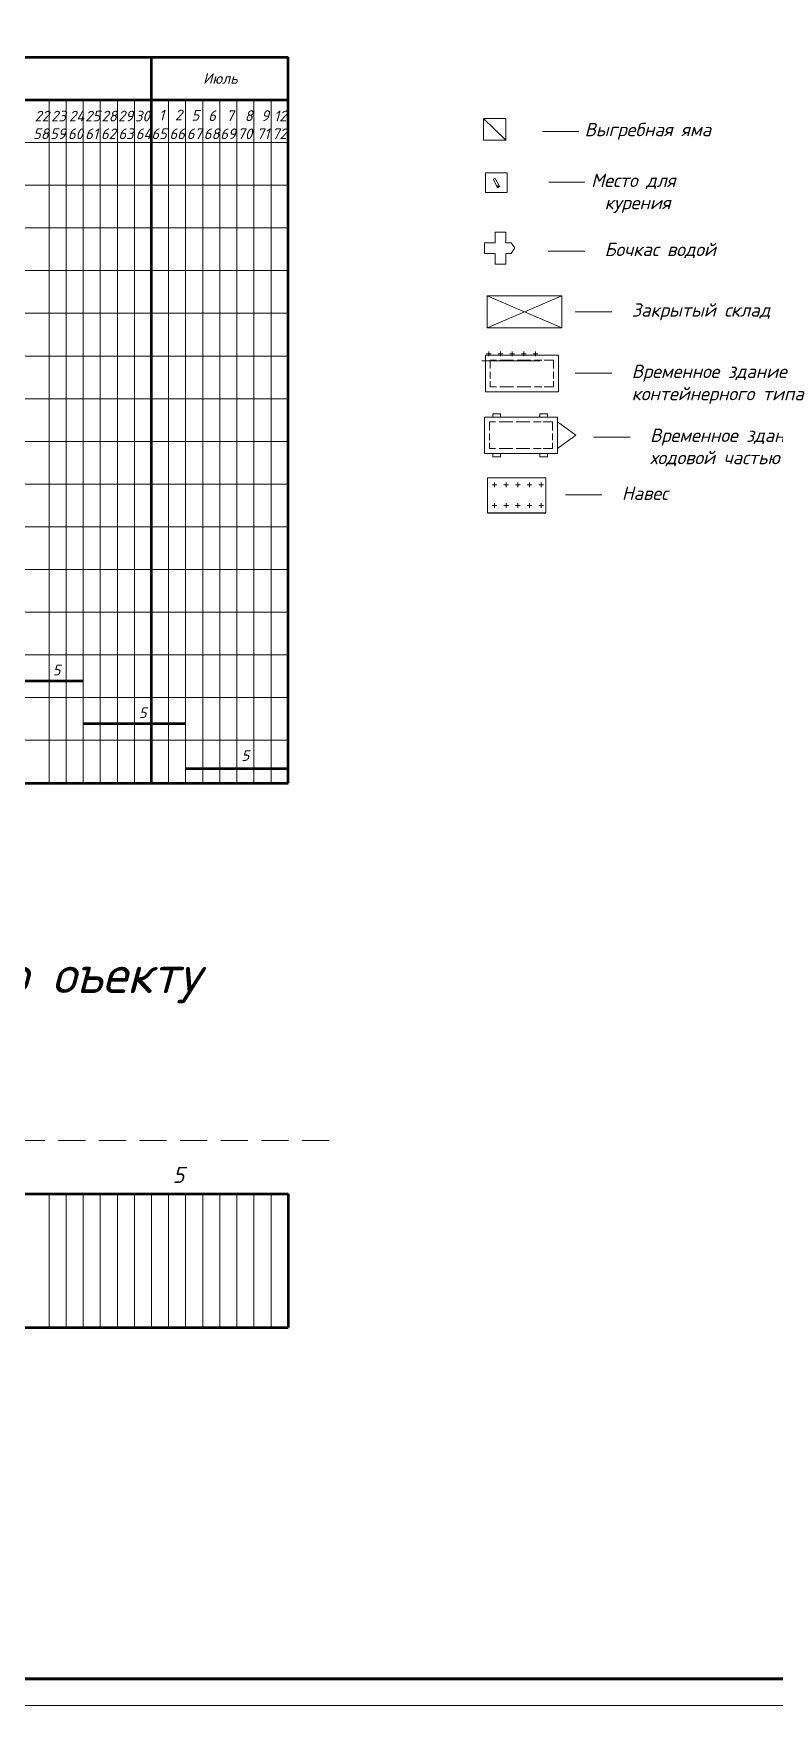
# Model space of a CAD drawing. Header units: millimetres. Extents: x 27137 to 30937, y -4667 to -569.
# Drawn here: x 28787.1 to 28926, y -4472.8 to -4159.5 of the extents above; entities that cross this region are included whole.
import ezdxf

# ---------------------------------------------------------------- set-up
doc = ezdxf.new("R2010")
doc.units = ezdxf.units.MM
doc.header["$LTSCALE"] = 0.4
doc.linetypes.add('ACAD_ISO02W100', pattern=[15, 12, -3])
doc.linetypes.add('штриховаяX2', pattern=[38.1, 25.4, -12.7])
doc.styles.add('Isocpeur', font='isocpeui.ttf', dxfattribs={"height": 2.5})
doc.styles.get("Standard").update_dxf_attribs({"font": 'isocpeui.ttf', "height": 2.5})

msp = doc.modelspace()

# ---------------------------------------------------------------- linework, layer by layer
at = {"lineweight": 53, "ltscale": 0.5}
for p, q in [((28604.4321, -4163.9227), (28834.8321, -4163.9227)), ((28809.2321, -4171.9227), (28809.2321, -4163.9227)), ((28834.8321, -4299.9227), (28834.8321, -4163.9227)), ((28604.4321, -4171.9227), (28834.8321, -4171.9227)), ((28809.2321, -4299.9227), (28809.2321, -4171.9227)), ((28783.6321, -4280.8051), (28796.4321, -4280.8051)), ((28796.4321, -4288.7907), (28815.6321, -4288.7907)), ((28815.6321, -4297.2264), (28834.8321, -4297.2264)), ((28604.4321, -4299.9227), (28834.8321, -4299.9227)), ((28783.6321, -4376.8969), (28834.8321, -4376.8969)), ((28834.8321, -4376.8969), (28834.8321, -4401.8969)), ((28604.4321, -4401.8969), (28834.8321, -4401.8969))]:
    msp.add_line(p, q, dxfattribs=at)
at = {"lineweight": 15}
for p, q in [((28790.0321, -4171.9227), (28793.2321, -4171.9227)), ((28790.0321, -4299.9227), (28790.0321, -4171.9227)), ((28793.2321, -4171.9227), (28793.2321, -4299.9227)), ((28796.4321, -4171.9227), (28799.6321, -4171.9227)), ((28796.4321, -4299.9227), (28796.4321, -4171.9227)), ((28799.6321, -4171.9227), (28799.6321, -4299.9227)), ((28802.8321, -4171.9227), (28806.0321, -4171.9227)), ((28802.8321, -4171.9227), (28802.8321, -4299.9227)), ((28809.2321, -4171.9227), (28812.4321, -4171.9227)), ((28812.4321, -4171.9227), (28812.4321, -4299.9227)), ((28815.6321, -4171.9227), (28818.8321, -4171.9227)), ((28815.6321, -4299.9227), (28815.6321, -4171.9227)), ((28818.8321, -4171.9227), (28818.8321, -4299.9227)), ((28822.0321, -4171.9227), (28825.2321, -4171.9227)), ((28822.0321, -4299.9227), (28822.0321, -4171.9227)), ((28825.2321, -4171.9227), (28825.2321, -4299.9227)), ((28828.4321, -4171.9227), (28831.6321, -4171.9227)), ((28828.4321, -4299.9227), (28828.4321, -4171.9227)), ((28831.6321, -4171.9227), (28831.6321, -4299.9227)), ((28871.4723, -4175.4275), (28875.634, -4179.4769)), ((28882.4674, -4177.8503), (28889.3189, -4177.8503)), ((28834.9337, -4179.9227), (28604.4321, -4179.9227)), ((28604.4321, -4187.9227), (28834.8321, -4187.9227)), ((28873.2734, -4186.7663), (28873.6487, -4186.6413)), ((28874.0741, -4188.3414), (28873.2734, -4186.7663)), ((28873.6487, -4186.6413), (28874.4494, -4188.1414)), ((28874.3589, -4187.9719), (28873.9875, -4188.1711)), ((28874.4494, -4188.1414), (28874.0741, -4188.3414)), ((28874.4494, -4188.1414), (28874.4494, -4188.1414)), ((28883.6806, -4187.3717), (28890.401, -4187.3717)), ((28604.4321, -4195.9227), (28834.8321, -4195.9227)), ((28873.6575, -4198.7016), (28873.6575, -4196.7016)), ((28873.6575, -4196.7016), (28875.6575, -4196.7016)), ((28875.6575, -4196.7016), (28875.6575, -4198.7016)), ((28873.6575, -4198.7016), (28871.6575, -4198.7016)), ((28871.6575, -4198.7016), (28871.6575, -4200.7016)), ((28871.6575, -4200.7016), (28873.6575, -4200.7016)), ((28873.6575, -4200.7016), (28873.6575, -4202.7016)), ((28875.6575, -4198.7016), (28876.6575, -4198.7016)), ((28875.6575, -4202.7016), (28875.6575, -4200.7016)), ((28875.6575, -4200.7016), (28876.6575, -4200.7016)), ((28876.6575, -4198.7016), (28877.331, -4199.6305)), ((28876.6575, -4200.7016), (28877.331, -4199.6305)), ((28883.5494, -4200.273), (28890.401, -4200.273)), ((28604.4321, -4203.9227), (28834.8321, -4203.9227)), ((28873.6575, -4202.7016), (28875.6575, -4202.7016)), ((28872.1174, -4208.6532), (28872.1174, -4214.6532)), ((28886.1209, -4208.6532), (28872.1174, -4214.6532)), ((28872.1174, -4208.6532), (28886.1209, -4214.6532)), ((28886.1209, -4208.6532), (28872.1174, -4208.6532)), ((28886.1209, -4214.6532), (28886.1209, -4208.6532)), ((28604.4321, -4211.9227), (28834.8321, -4211.9227)), ((28888.6331, -4211.6225), (28895.4846, -4211.6225)), ((28872.1174, -4214.6532), (28886.1209, -4214.6532)), ((28874.118, -4214.6532), (28884.1203, -4214.6532)), ((28872.4685, -4219.4895), (28872.0324, -4219.4895)), ((28872.4685, -4219.4895), (28872.2667, -4219.4895)), ((28872.4685, -4219.4895), (28872.4685, -4219.0534)), ((28872.4685, -4219.4895), (28872.4685, -4219.4895)), ((28872.4685, -4219.4895), (28872.4685, -4219.9256)), ((28872.4685, -4219.9256), (28872.4685, -4219.4895)), ((28872.4685, -4219.4895), (28872.9046, -4219.4895)), ((28874.6491, -4219.4895), (28874.213, -4219.4895)), ((28874.6491, -4219.4895), (28874.6491, -4219.0534)), ((28874.6491, -4219.4895), (28874.6491, -4219.3542)), ((28874.6491, -4219.4895), (28874.6491, -4219.4895)), ((28874.6491, -4219.4895), (28874.6491, -4219.9256)), ((28874.6491, -4219.9256), (28874.6491, -4219.4895)), ((28874.6491, -4219.4895), (28875.0852, -4219.4895)), ((28876.8296, -4219.4895), (28876.3935, -4219.4895)), ((28876.8296, -4219.4895), (28876.6277, -4219.4895)), ((28876.8296, -4219.4895), (28876.8296, -4219.0534)), ((28876.8296, -4219.4895), (28876.8296, -4219.9256)), ((28876.8296, -4219.9256), (28876.8296, -4219.4895)), ((28876.8296, -4219.4895), (28877.2657, -4219.4895)), ((28879.0101, -4219.4895), (28878.574, -4219.4895)), ((28879.0101, -4219.4895), (28879.0101, -4219.0534)), ((28879.0101, -4219.4895), (28879.0101, -4219.3542)), ((28879.0101, -4219.4895), (28879.0101, -4219.9256)), ((28879.0101, -4219.9256), (28879.0101, -4219.4895)), ((28879.0101, -4219.4895), (28879.4462, -4219.4895)), ((28881.1907, -4219.4895), (28880.7546, -4219.4895)), ((28881.1907, -4219.4895), (28881.1907, -4219.0534)), ((28881.1907, -4219.4895), (28881.1907, -4219.9256)), ((28881.1907, -4219.9256), (28881.1907, -4219.4895)), ((28881.1907, -4219.4895), (28881.6268, -4219.4895)), ((28604.4321, -4219.9227), (28834.8321, -4219.9227)), ((28882.0629, -4220.7978), (28871.1602, -4220.7978)), ((28885.4688, -4219.7733), (28871.7994, -4219.7733)), ((28871.7994, -4219.7733), (28871.7994, -4226.608)), ((28885.4688, -4226.608), (28885.4688, -4219.7733)), ((28888.6331, -4223.1213), (28895.4846, -4223.1213)), ((28604.4321, -4227.9227), (28834.8321, -4227.9227)), ((28871.7994, -4226.608), (28885.4688, -4226.608)), ((28885.4688, -4226.608), (28883.45, -4226.608)), ((28834.8321, -4231.9227), (28834.8321, -4233.4997)), ((28885.2955, -4231.3506), (28871.6262, -4231.3506)), ((28871.6262, -4231.3506), (28871.6262, -4238.1853)), ((28885.2955, -4238.1853), (28885.2955, -4231.3506)), ((28892.0675, -4235.0951), (28898.9191, -4235.0951)), ((28604.4321, -4235.9227), (28834.8321, -4235.9227)), ((28871.6262, -4238.1853), (28885.2955, -4238.1853)), ((28885.2955, -4238.1853), (28883.2768, -4238.1853)), ((28790.0321, -4240.6421), (28790.0321, -4241.9735)), ((28604.4321, -4243.9227), (28834.8321, -4243.9227)), ((28872.2164, -4249.2784), (28872.2164, -4242.7368)), ((28872.2164, -4242.7368), (28883.119, -4242.7368)), ((28872.2164, -4242.7368), (28875.5348, -4242.7368)), ((28873.5247, -4244.0451), (28873.0886, -4244.0451)), ((28873.5247, -4244.0451), (28873.3228, -4244.0451)), ((28873.5247, -4244.0451), (28873.5247, -4243.609)), ((28873.5247, -4244.0451), (28873.5247, -4244.0451)), ((28873.5247, -4244.0451), (28873.5247, -4244.4812)), ((28873.5247, -4244.4812), (28873.5247, -4244.0451)), ((28873.5247, -4244.0451), (28873.9608, -4244.0451)), ((28875.7052, -4244.0451), (28875.2691, -4244.0451)), ((28875.7052, -4244.0451), (28875.7052, -4243.609)), ((28875.7052, -4244.0451), (28875.7052, -4243.9098)), ((28875.7052, -4244.0451), (28875.7052, -4244.0451)), ((28875.7052, -4244.0451), (28875.7052, -4244.4812)), ((28875.7052, -4244.4812), (28875.7052, -4244.0451)), ((28875.7052, -4244.0451), (28876.1413, -4244.0451)), ((28877.8857, -4244.0451), (28877.4496, -4244.0451)), ((28877.8857, -4244.0451), (28877.6839, -4244.0451)), ((28877.8857, -4244.0451), (28877.8857, -4243.609)), ((28877.8857, -4244.0451), (28877.8857, -4244.4812)), ((28877.8857, -4244.4812), (28877.8857, -4244.0451)), ((28877.8857, -4244.0451), (28878.3219, -4244.0451)), ((28880.0663, -4244.0451), (28879.6302, -4244.0451)), ((28879.6611, -4244.0451), (28880.0972, -4244.0451)), ((28879.6611, -4244.0451), (28880.0972, -4244.0451)), ((28879.6611, -4244.0451), (28880.0972, -4244.0451)), ((28880.0663, -4244.0451), (28880.0663, -4243.609)), ((28880.0663, -4244.0451), (28880.0663, -4243.9098)), ((28880.0663, -4244.0451), (28880.0663, -4244.4812)), ((28880.0663, -4244.4812), (28880.0663, -4244.0451)), ((28880.0663, -4244.0451), (28880.5024, -4244.0451)), ((28882.2468, -4244.0451), (28881.8107, -4244.0451)), ((28882.2468, -4244.0451), (28882.045, -4244.0451)), ((28882.2468, -4244.0451), (28882.2468, -4243.609)), ((28882.2468, -4244.0451), (28882.2468, -4244.4812)), ((28882.2468, -4244.4812), (28882.2468, -4244.0451)), ((28882.2468, -4244.0451), (28882.6829, -4244.0451)), ((28883.119, -4242.7368), (28883.119, -4249.2784)), ((28873.5247, -4247.9399), (28873.5247, -4247.5038)), ((28875.7052, -4247.9399), (28875.7052, -4247.5038)), ((28875.7052, -4247.9399), (28875.7052, -4247.8046)), ((28877.8857, -4247.9399), (28877.8857, -4247.5038)), ((28880.0663, -4247.9399), (28880.0663, -4247.5038)), ((28880.0663, -4247.9399), (28880.0663, -4247.8046)), ((28882.2468, -4247.9399), (28882.2468, -4247.5038)), ((28886.7813, -4245.9508), (28893.6328, -4245.9508)), ((28873.5247, -4247.9399), (28873.0886, -4247.9399)), ((28873.5247, -4247.9399), (28873.3228, -4247.9399)), ((28873.5247, -4247.9399), (28873.5247, -4247.9399)), ((28873.5247, -4247.9399), (28873.5247, -4248.376)), ((28873.5247, -4248.376), (28873.5247, -4247.9399)), ((28873.5247, -4247.9399), (28873.9608, -4247.9399)), ((28875.7052, -4247.9399), (28875.2691, -4247.9399)), ((28875.7052, -4247.9399), (28875.7052, -4247.9399)), ((28875.7052, -4247.9399), (28875.7052, -4248.376)), ((28875.7052, -4248.376), (28875.7052, -4247.9399)), ((28875.7052, -4247.9399), (28876.1413, -4247.9399)), ((28877.8857, -4247.9399), (28877.4496, -4247.9399)), ((28877.8857, -4247.9399), (28877.6839, -4247.9399)), ((28877.8857, -4247.9399), (28877.8857, -4248.376)), ((28877.8857, -4248.376), (28877.8857, -4247.9399)), ((28877.8857, -4247.9399), (28878.3219, -4247.9399)), ((28880.0663, -4247.9399), (28879.6302, -4247.9399)), ((28879.6611, -4247.9399), (28880.0972, -4247.9399)), ((28879.6611, -4247.9399), (28880.0972, -4247.9399)), ((28879.6611, -4247.9399), (28880.0972, -4247.9399)), ((28880.0663, -4247.9399), (28880.0663, -4248.376)), ((28880.0663, -4248.376), (28880.0663, -4247.9399)), ((28880.0663, -4247.9399), (28880.5024, -4247.9399)), ((28882.2468, -4247.9399), (28881.8107, -4247.9399)), ((28882.2468, -4247.9399), (28882.045, -4247.9399)), ((28882.2468, -4247.9399), (28882.2468, -4248.376)), ((28882.2468, -4248.376), (28882.2468, -4247.9399)), ((28882.2468, -4247.9399), (28882.6829, -4247.9399)), ((28604.4321, -4251.9227), (28834.8321, -4251.9227)), ((28604.4321, -4259.9227), (28834.8321, -4259.9227)), ((28604.4321, -4267.9227), (28834.8321, -4267.9227)), ((28604.4321, -4275.9227), (28834.8321, -4275.9227)), ((28604.4321, -4283.9227), (28834.8321, -4283.9227)), ((28604.4321, -4291.9227), (28834.8321, -4291.9227)), ((28790.0321, -4401.8969), (28790.0321, -4376.8969)), ((28793.2321, -4376.8969), (28793.2321, -4401.8969)), ((28796.4321, -4401.8969), (28796.4321, -4376.8969)), ((28799.6321, -4376.8969), (28799.6321, -4401.8969)), ((28802.8321, -4376.8969), (28802.8321, -4401.8969)), ((28806.0321, -4376.8969), (28806.0321, -4401.8969)), ((28809.2321, -4401.8969), (28809.2321, -4376.8969)), ((28812.4321, -4376.8969), (28812.4321, -4401.8969)), ((28815.6321, -4401.8969), (28815.6321, -4376.8969)), ((28818.8321, -4376.8969), (28818.8321, -4401.8969)), ((28822.0321, -4401.8969), (28822.0321, -4376.8969)), ((28825.2321, -4376.8969), (28825.2321, -4401.8969)), ((28828.4321, -4401.8969), (28828.4321, -4376.8969)), ((28831.6321, -4376.8969), (28831.6321, -4401.8969)), ((28834.8321, -4401.8969), (28834.8321, -4376.8969))]:
    msp.add_line(p, q, dxfattribs=at)
at = {"color": 0, "lineweight": 15}
msp.add_line((28806.0321, -4171.9227), (28806.0321, -4299.9227), dxfattribs=at)
at = {"lineweight": 15, "ltscale": 0.01}
for p, q in [((28872.7107, -4220.6846), (28873.8503, -4220.6846)), ((28872.7107, -4220.6846), (28872.7107, -4222.2704)), ((28874.5306, -4220.6846), (28875.9414, -4220.6846)), ((28875.9414, -4220.6846), (28877.081, -4220.6846)), ((28877.7613, -4220.6846), (28879.1721, -4220.6846)), ((28879.1721, -4220.6846), (28880.3117, -4220.6846)), ((28880.992, -4220.6846), (28882.4028, -4220.6846)), ((28884.5575, -4220.6846), (28884.5575, -4222.2704)), ((28872.7107, -4224.1073), (28872.7107, -4222.8743)), ((28872.7107, -4225.6967), (28872.7107, -4224.6357)), ((28872.7107, -4225.6967), (28873.8503, -4225.6967)), ((28874.5306, -4225.6967), (28875.9414, -4225.6967)), ((28875.9414, -4225.6967), (28877.081, -4225.6967)), ((28877.7613, -4225.6967), (28879.1721, -4225.6967)), ((28879.1721, -4225.6967), (28880.3117, -4225.6967)), ((28880.992, -4225.6967), (28882.4028, -4225.6967)), ((28884.5575, -4224.1073), (28884.5575, -4222.8743)), ((28884.5575, -4225.6967), (28884.5575, -4224.6357)), ((28873.2002, -4231.3506), (28873.2002, -4230.728)), ((28873.2002, -4230.728), (28874.627, -4230.728)), ((28874.627, -4230.728), (28874.627, -4231.3506)), ((28882.0058, -4231.3506), (28882.0058, -4230.728)), ((28882.0058, -4230.728), (28883.4326, -4230.728)), ((28883.4326, -4230.728), (28883.4326, -4231.3506)), ((28872.5375, -4232.2619), (28873.6771, -4232.2619)), ((28872.5375, -4232.2619), (28872.5375, -4233.8477)), ((28872.5375, -4235.6846), (28872.5375, -4234.4516)), ((28874.3573, -4232.2619), (28875.7682, -4232.2619)), ((28875.7682, -4232.2619), (28876.9078, -4232.2619)), ((28877.588, -4232.2619), (28878.9989, -4232.2619)), ((28878.9989, -4232.2619), (28880.1385, -4232.2619)), ((28880.8187, -4232.2619), (28882.2296, -4232.2619)), ((28884.3842, -4232.2619), (28884.3842, -4233.8477)), ((28884.3842, -4235.6846), (28884.3842, -4234.4516)), ((28885.2955, -4232.2619), (28885.2955, -4237.274)), ((28888.7323, -4234.768), (28885.2955, -4232.2619)), ((28885.2955, -4232.2619), (28888.7323, -4234.768)), ((28885.2955, -4237.274), (28885.2955, -4234.768)), ((28888.7323, -4234.768), (28885.2955, -4237.274)), ((28872.5375, -4237.274), (28872.5375, -4236.213)), ((28872.5375, -4237.274), (28873.6771, -4237.274)), ((28873.2002, -4238.1853), (28873.2002, -4238.8079)), ((28874.3573, -4237.274), (28875.7682, -4237.274)), ((28874.627, -4238.8079), (28874.627, -4238.1853)), ((28875.7682, -4237.274), (28876.9078, -4237.274)), ((28877.588, -4237.274), (28878.9989, -4237.274)), ((28878.9989, -4237.274), (28880.1385, -4237.274)), ((28880.8187, -4237.274), (28882.2296, -4237.274)), ((28882.0058, -4238.1853), (28882.0058, -4238.8079)), ((28883.4326, -4238.8079), (28883.4326, -4238.1853)), ((28884.3842, -4237.274), (28884.3842, -4236.213)), ((28873.2002, -4238.8079), (28874.627, -4238.8079)), ((28882.0058, -4238.8079), (28883.4326, -4238.8079))]:
    msp.add_line(p, q, dxfattribs=at)
at = {"linetype": 'ACAD_ISO02W100', "lineweight": 15}
for p, q in [((28884.5575, -4220.6846), (28882.8096, -4220.6846)), ((28885.4688, -4219.7733), (28884.5575, -4219.7733)), ((28884.5575, -4225.6967), (28882.8096, -4225.6967)), ((28885.2955, -4231.3506), (28884.3842, -4231.3506)), ((28884.3842, -4232.2619), (28882.6363, -4232.2619)), ((28884.3842, -4237.274), (28882.6363, -4237.274))]:
    msp.add_line(p, q, dxfattribs=at)
at = {"ltscale": 0.5}
msp.add_line((28872.2164, -4249.2784), (28883.119, -4249.2784), dxfattribs=at)
at = {"linetype": 'штриховаяX2', "lineweight": 15, "ltscale": 0.5}
msp.add_line((28601.2528, -4366.8969), (28843.338, -4366.8969), dxfattribs=at)
at = {"color": 7, "lineweight": 15}
for points in [[(28327.3799, -4472.756), (29168.3799, -4472.756), (29168.3799, -3878.756), (28327.3799, -3878.756)], [(28347.3799, -4467.756), (29163.3799, -4467.756), (29163.3799, -3883.756), (28347.3799, -3883.756)]]:
    msp.add_lwpolyline(points, close=True, dxfattribs=at)
at = {"lineweight": 15, "const_width": 0.6}
msp.add_lwpolyline([(28347.3799, -3883.756), (29163.3799, -3883.756), (29163.3799, -4467.756), (28347.3799, -4467.756)], dxfattribs=at)
at = {"lineweight": 15}
for points in [[(28871.4723, -4175.4275), (28875.634, -4175.4275), (28875.634, -4179.4769), (28871.4723, -4179.4769)], [(28871.8418, -4185.573), (28875.8929, -4185.573), (28875.8929, -4189.3174), (28871.8418, -4189.3174)]]:
    msp.add_lwpolyline(points, close=True, dxfattribs=at)
for p in [(28873.9875, -4188.1711), (28874.0075, -4188.184), (28874.0081, -4188.1913), (28874.0184, -4188.1749), (28874.0215, -4188.2076), (28874.0293, -4188.1954), (28874.0293, -4188.2118), (28874.0305, -4188.2306), (28874.0311, -4188.2125), (28874.033, -4188.167), (28874.033, -4188.2228), (28874.0348, -4188.1742), (28874.0402, -4188.2452), (28874.0511, -4188.1597), (28874.0513, -4188.1917), (28874.0524, -4188.2476), (28874.0536, -4188.2682), (28874.0562, -4188.2064), (28874.0627, -4188.2803), (28874.0636, -4188.2358), (28874.0639, -4188.1719), (28874.0699, -4188.1931), (28874.0718, -4188.1404), (28874.073, -4188.3015), (28874.0741, -4188.3414), (28874.0741, -4188.3414), (28874.0742, -4188.161), (28874.0772, -4188.3069), (28874.0772, -4188.3196), (28874.0807, -4188.2554), (28874.0827, -4188.2234), (28874.0827, -4188.3148), (28874.0832, -4188.2554), (28874.0857, -4188.2382), (28874.0869, -4188.158), (28874.0869, -4188.3154), (28874.0881, -4188.2039), (28874.0911, -4188.2942), (28874.093, -4188.1876), (28874.0954, -4188.224), (28874.096, -4188.1445), (28874.0979, -4188.2039), (28874.1002, -4188.1761), (28874.1063, -4188.1943), (28874.1069, -4188.2415), (28874.1075, -4188.2797), (28874.1081, -4188.2464), (28874.1099, -4188.1652), (28874.1099, -4188.3051), (28874.1102, -4188.2554), (28874.1148, -4188.1398), (28874.1154, -4188.1677), (28874.1166, -4188.1719), (28874.1175, -4188.275), (28874.119, -4188.1289), (28874.1214, -4188.2906), (28874.1221, -4188.1967), (28874.1227, -4188.1937), (28874.1274, -4188.2456), (28874.1281, -4188.1767), (28874.1293, -4188.1828), (28874.1311, -4188.2215), (28874.1323, -4188.2456), (28874.1323, -4188.2701), (28874.133, -4188.1077), (28874.1336, -4188.2894), (28874.1348, -4188.2161), (28874.136, -4188.1792), (28874.1366, -4188.2512), (28874.1451, -4188.1392), (28874.1487, -4188.127), (28874.1494, -4188.2088), (28874.1494, -4188.2333), (28874.1499, -4188.2706), (28874.1505, -4188.2415), (28874.1543, -4188.1794), (28874.1566, -4188.2446), (28874.1584, -4188.1507), (28874.1602, -4188.1561), (28874.162, -4188.1925), (28874.1627, -4188.158), (28874.1633, -4188.1209), (28874.1651, -4188.2742), (28874.1681, -4188.267), (28874.1705, -4188.135), (28874.1732, -4188.0715), (28874.1732, -4188.0715), (28874.1742, -4188.1017), (28874.1754, -4188.2658), (28874.1772, -4188.0871), (28874.1778, -4188.1598), (28874.179, -4188.1816), (28874.1827, -4188.201), (28874.1833, -4188.2088), (28874.1857, -4188.1289), (28874.1863, -4188.2113), (28874.1863, -4188.2664), (28874.1869, -4188.25), (28874.1899, -4188.1337), (28874.1905, -4188.0997), (28874.1911, -4188.1843), (28874.1911, -4188.2358), (28874.1917, -4188.1592), (28874.1985, -4188.1304), (28874.2057, -4188.087), (28874.2099, -4188.1507), (28874.2105, -4188.2373), (28874.2132, -4188.2235), (28874.2142, -4188.1725), (28874.2172, -4188.078), (28874.2202, -4188.0817), (28874.222, -4188.0671), (28874.2226, -4188.1677), (28874.2226, -4188.2421), (28874.223, -4188.1402), (28874.2263, -4188.1822), (28874.2275, -4188.0919), (28874.2299, -4188.1368), (28874.2329, -4188.1023), (28874.2329, -4188.2052), (28874.2336, -4188.1858), (28874.2354, -4188.1495), (28874.236, -4188.1368), (28874.2366, -4188.0914), (28874.2378, -4188.1386), (28874.2408, -4188.1216), (28874.2445, -4188.0623), (28874.2445, -4188.1798), (28874.2463, -4188.1489), (28874.2463, -4188.167), (28874.2469, -4188.0817), (28874.2481, -4188.1368), (28874.2481, -4188.2094), (28874.2487, -4188.2355), (28874.2554, -4188.0629), (28874.2566, -4188.0381), (28874.2578, -4188.0562), (28874.2584, -4188.1095), (28874.2584, -4188.207), (28874.259, -4188.0435), (28874.2602, -4188.2197), (28874.2617, -4188.2414), (28874.262, -4188.207), (28874.2623, -4188.1672), (28874.2626, -4188.1083), (28874.2633, -4188.1979), (28874.2693, -4188.0774), (28874.2717, -4188.0581), (28874.2717, -4188.138), (28874.2721, -4188.0765), (28874.2723, -4188.1828), (28874.2742, -4188.1574), (28874.2745, -4188.1427), (28874.2772, -4188.1907), (28874.2796, -4188.1876), (28874.2839, -4188.1168), (28874.2851, -4188.0484), (28874.2868, -4188.0961), (28874.2868, -4188.1034), (28874.2893, -4188.1949), (28874.2899, -4188.0429), (28874.2917, -4188.0587), (28874.2917, -4188.095), (28874.2948, -4188.029), (28874.2954, -4188.1071), (28874.2954, -4188.1222), (28874.299, -4188.0375), (28874.3008, -4188.0163), (28874.3015, -4188.1647), (28874.3026, -4188.2016), (28874.3051, -4188.1265), (28874.3063, -4188.1337), (28874.3081, -4188.0956), (28874.3154, -4188.0399), (28874.3172, -4188.0229), (28874.3172, -4188.1525), (28874.3184, -4188.072), (28874.319, -4188.1664), (28874.3196, -4188.1017), (28874.3211, -4188.0324), (28874.3226, -4188.0811), (28874.3226, -4188.1798), (28874.3236, -4188.0471), (28874.3236, -4188.0691), (28874.3245, -4188.1743), (28874.3257, -4188.1471), (28874.3275, -4188.0114), (28874.336, -4188.0017), (28874.3384, -4187.9981), (28874.3408, -4188.0789), (28874.3408, -4188.1362), (28874.3432, -4188.0974), (28874.3457, -4188.0084), (28874.3475, -4188.0175), (28874.3481, -4188.1206), (28874.3535, -4188.0453), (28874.3572, -4188.1755), (28874.3602, -4188.0181), (28874.3604, -4188.1353), (28874.3638, -4188.0756), (28874.3657, -4188.101), (28874.3663, -4188.0217), (28874.3669, -4188.1531), (28874.3711, -4188.0435), (28874.3802, -4188.0726), (28874.3935, -4188.141), (28874.3935, -4188.1543), (28874.3954, -4188.1289), (28874.402, -4188.1017), (28874.4105, -4188.1362), (28874.4494, -4188.1414)]:
    msp.add_point(p, dxfattribs=at)

# ---------------------------------------------------------------- texts
at = {"lineweight": 15, "attachment_point": 1}
for s, width, gutter_width, insert, char_height in [('Июль', 64.209377, 12.5, (28818.8829, -4166.9211), 2), ('22', 8.923798, 12.5, (28787.3037, -4173.9767), 2), ('23', 8.923798, 12.5, (28790.4254, -4173.9767), 2), ('24', 8.923798, 12.5, (28793.7702, -4173.9767), 2), ('25', 8.923798, 12.5, (28796.7991, -4173.9767), 2), ('28', 8.923798, 12.5, (28799.857, -4173.9699), 2), ('29', 8.923798, 12.5, (28802.955, -4173.9699), 2), ('30', 8.923798, 12.5, (28806.13, -4173.9699), 2), ('1', 8.923798, 12.5, (28810.6345, -4173.7665), 2), ('2', 8.923798, 12.5, (28813.6217, -4173.7665), 2), ('5', 8.923798, 12.5, (28816.7307, -4173.8347), 2), ('6', 8.923798, 12.5, (28819.8506, -4173.9005), 2), ('7', 8.923798, 12.5, (28823.2501, -4173.9005), 2), ('8', 8.923798, 12.5, (28826.6931, -4173.9005), 2), ('9', 8.923798, 12.5, (28829.7859, -4173.9005), 2), ('12', 8.923798, 12.5, (28832.1695, -4173.9498), 2), ('58', 8.923798, 12.5, (28787.0301, -4177.2887), 2), ('59', 8.923798, 12.5, (28790.2154, -4177.2887), 2), ('60', 8.923798, 12.5, (28793.5606, -4177.2887), 2), ('61', 8.923798, 12.5, (28796.7914, -4177.2887), 2), ('62', 8.923798, 12.5, (28799.7492, -4177.2887), 2), ('63', 8.923798, 12.5, (28803.02, -4177.2887), 2), ('64', 8.923798, 12.5, (28806.2686, -4177.2887), 2), ('65', 8.923798, 12.5, (28809.1943, -4177.2887), 2), ('66', 8.923798, 12.5, (28812.5853, -4177.2887), 2), ('67', 8.923798, 12.5, (28815.8301, -4177.2887), 2), ('68', 8.923798, 12.5, (28819.0154, -4177.2887), 2), ('69', 8.923798, 12.5, (28822.1045, -4177.2887), 2), ('70', 8.923798, 12.5, (28825.3433, -4177.2887), 2), ('71', 8.923798, 12.5, (28828.9263, -4177.2887), 2), ('72', 8.923798, 12.5, (28831.82, -4177.2887), 2), ('5', 8.923798, 12.5, (28790.7143, -4277.7743), 2), ('5', 8.923798, 12.5, (28806.8606, -4285.7667), 2), ('5', 8.923798, 12.5, (28826.0725, -4293.7737), 2), ('\\pi19.26467;График движения рабочих кадров по оъекту ', 245.130088, 5, (28599.8905, -4332.2712), 7), ('{\\H0.75x;5}', 15, 12.5, (28813.1966, -4371.8503), 4)]:
    msp.add_mtext_dynamic_manual_height_columns(s, width=width, gutter_width=gutter_width, heights=[0], dxfattribs=dict(at, insert=insert, char_height=char_height))
at = {"lineweight": 15, "char_height": 2.5, "attachment_point": 1, "style": 'Isocpeur'}
for s, width, insert in [('\\pi-2.5235;Выгребная яма', 29.081212, (28892.9232, -4176.2431)), ('\\pi-2.5235;Место для курения', 20.043497, (28894.1364, -4185.7645)), ('Бочкас водой', 25.891508, (28894.1287, -4198.7042)), ('Закрытый склад', 25.891508, (28899.2124, -4210.0537)), ('Временное здание контейнерного типа', 39.075271, (28899.2124, -4221.5525)), ('Временное здание с ходовой частью', 33.991613, (28902.6468, -4233.5263)), ('Навес', 33.991613, (28897.3606, -4244.382))]:
    msp.add_mtext_dynamic_manual_height_columns(s, width=width, gutter_width=15, heights=[0], dxfattribs=dict(at, insert=insert))

doc.saveas('drawing.dxf')
